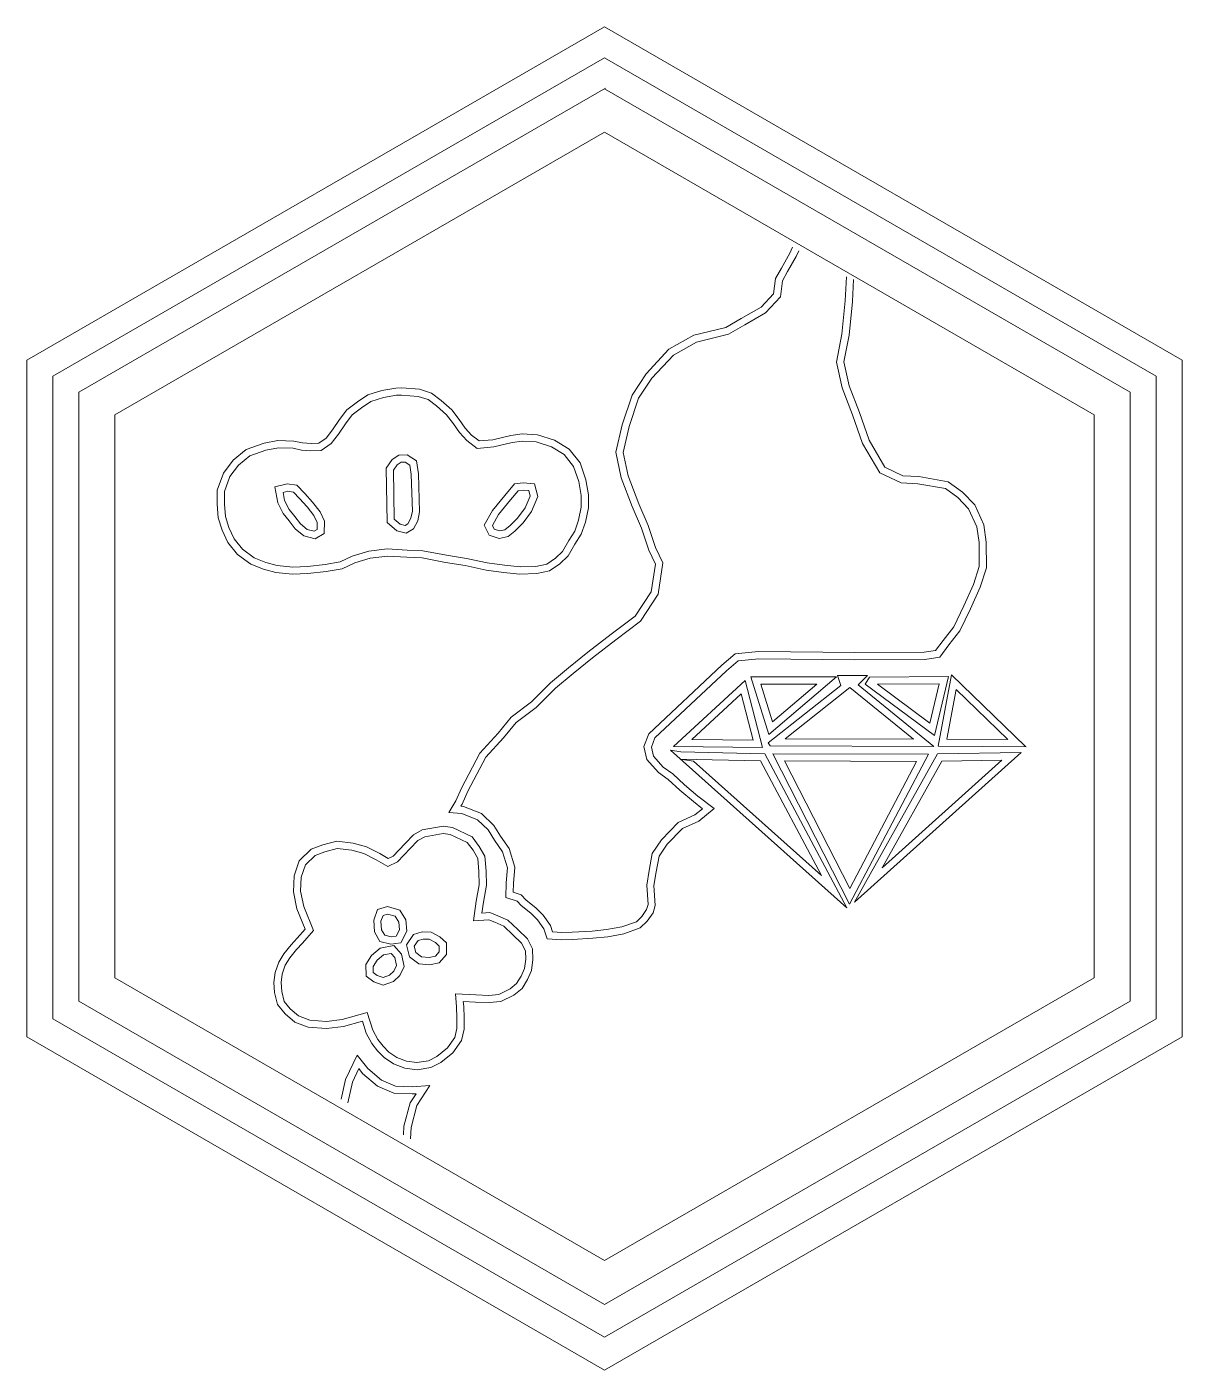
# Model space of a CAD drawing. Units: millimetres on the paper. Extents: x -29.1 to 51.1, y -32.5 to 60.7.
import ezdxf

# ---------------------------------------------------------------- set-up
doc = ezdxf.new("R2010")
doc.units = ezdxf.units.MM
doc.layers.add('0-1', color=7, linetype='Continuous', lineweight=18)

msp = doc.modelspace()

# ---------------------------------------------------------------- linework, layer by layer
at = {"layer": '0-1'}
for p, q in [((11.013, 60.713), (-29.066, 37.573)), ((11.013, 60.713), (51.092, 37.573)), ((11.013, 58.564), (49.288, 36.466)), ((11.093, 56.463), (-25.459, 35.359)), ((47.485, 35.359), (11.013, 56.416)), ((24.064, 45.416), (23.862, 45.012)), ((24.304, 44.779), (24.5, 45.169)), ((27.806, 43.363), (27.714, 41.691)), ((28.213, 41.652), (28.296, 43.168)), ((-29.066, -9.375), (-29.066, 37.573)), ((51.092, 37.573), (51.092, -9.375)), ((49.288, -8.135), (49.288, 36.466)), ((-25.459, -6.895), (-25.459, 35.359)), ((-3.424, 35.147), (-3.067, 35.152)), ((-3.067, 35.152), (-1.914, 35.067)), ((-22.967, -5.286), (-22.967, 33.787)), ((-3.719, 30.692), (-3.251, 30.989)), ((-3.251, 30.989), (-2.689, 31.015)), ((-11.85, 28.787), (-10.995, 28.989)), ((-10.995, 28.989), (-10.335, 28.904)), ((4.757, 28.99), (5.363, 29.071)), ((5.363, 29.071), (6.147, 28.999)), ((21.853, 15.098), (25.745, 15.098)), ((22.667, 12.47), (21.853, 15.098)), ((25.745, 15.098), (22.667, 12.47)), ((34.242, 15.117), (33.593, 12.384)), ((20.499, 14.417), (17.068, 11.262)), ((21.328, 11.209), (20.499, 14.417)), ((35.412, 14.726), (34.757, 11.288)), ((17.068, 11.262), (21.328, 11.209)), ((21.831, 9.767), (16.264, 9.898)), ((26.062, 1.818), (21.831, 9.767)), ((23.507, 9.762), (32.66, 9.735)), ((28.029, 0.923), (23.507, 9.762)), ((32.66, 9.735), (28.029, 0.923)), ((38.584, 9.823), (30.268, 2.351)), ((30.268, 2.351), (34.409, 9.753)), ((34.409, 9.753), (38.584, 9.823)), ((-0.17, 4.74), (-1.459, 4.506)), ((0.31, 4.665), (-0.17, 4.74)), ((-4.738, -0.552), (-4.042, -0.344)), ((-4.042, -0.344), (-3.184, -0.586)), ((-2.242, -2.281), (-1.646, -2.092)), ((-1.646, -2.092), (-1.005, -2.116)), ((-4.553, -3.228), (-3.615, -3.054)), ((-3.615, -3.054), (-3.069, -3.645)), ((11.013, -24.904), (-22.967, -5.286)), ((11.013, -30.233), (-27.263, -8.135)), ((11.013, -30.233), (49.288, -8.135)), ((11.013, -32.514), (-29.066, -9.375)), ((11.013, -32.514), (51.092, -9.375)), ((-7.254, -13.709), (-6.948, -12.353)), ((-6.473, -12.517), (-6.8, -13.969)), ((-2.936, -16.19), (-2.899, -15.584)), ((-2.403, -15.663), (-2.452, -16.468))]:
    msp.add_line(p, q, dxfattribs=at)
for points in [[(11.013, 58.564), (-27.263, 36.466), (-27.263, -8.135)], [(44.992, 33.787), (11.013, 53.405), (-22.967, 33.787)], [(23.862, 45.012), (23.284, 43.965), (22.887, 43.243), (22.743, 42.196), (21.877, 41.258), (20.505, 40.464), (19.422, 39.85), (17.22, 39.309), (15.488, 38.334), (13.899, 36.637), (12.925, 35.158), (12.239, 33.1), (11.806, 31.187), (12.167, 29.418), (12.925, 27.433), (13.575, 25.917), (14.08, 24.401), (14.549, 23.427), (14.26, 21.513), (13.141, 19.817), (11.484, 18.572), (9.864, 17.318), (8.519, 16.218), (7.265, 15.178), (5.951, 13.864), (4.544, 12.793), (3.627, 11.693), (2.374, 10.317), (1.086, 7.879), (0.691, 6.99), (0.215, 6.199), (1.122, 6.118), (2.209, 5.687), (2.946, 4.978), (3.386, 4.277), (3.943, 3.469), (4.284, 2.337), (4.194, 1.295), (4.158, 0.289), (4.949, 0.037)], [(13.388, 27.621), (12.649, 29.558), (12.317, 31.182), (12.721, 32.966), (13.378, 34.937), (14.294, 36.327), (15.8, 37.936), (17.406, 38.839), (19.608, 39.381), (20.753, 40.03), (22.193, 40.863), (23.217, 41.972), (23.37, 43.083), (23.722, 43.724), (24.304, 44.779)], [(27.714, 41.691), (27.488, 39.385), (27.118, 37.449), (27.502, 35.663), (28.227, 33.778), (28.911, 31.808), (30.119, 29.765), (31.591, 29.066), (32.765, 29), (34.662, 28.667), (35.529, 28.044), (36.28, 27.265), (36.858, 26.02), (37.004, 24.917), (37.02, 23.253), (36.61, 22.006), (35.948, 20.542), (35.245, 19.068), (34.512, 18.13), (33.991, 17.436), (33.192, 17.313), (28.378, 17.288), (21.703, 17.364), (20.08, 17.194), (19.143, 16.403), (14.081, 11.65), (13.746, 10.771), (13.946, 9.864), (14.754, 8.966), (15.429, 8.486), (16.236, 7.728), (17.177, 6.942), (17.814, 6.448), (17.288, 6.015), (16.132, 5.492), (14.978, 4.297), (14.33, 3.346), (14.101, 2.16), (13.94, 1.133), (14.032, -0.202)], [(37.521, 23.175), (37.503, 24.953), (37.343, 26.161), (36.698, 27.552), (35.857, 28.423), (34.861, 29.139), (32.822, 29.497), (31.717, 29.56), (30.472, 30.151), (29.366, 32.019), (28.697, 33.949), (27.983, 35.806), (27.628, 37.455), (27.983, 39.314), (28.213, 41.652)], [(-10.639, 22.723), (-11.787, 22.843), (-12.639, 23.065), (-13.531, 23.427), (-14.444, 24.091), (-15.122, 24.917), (-15.511, 25.782), (-15.784, 26.64), (-15.862, 27.58), (-15.852, 28.559), (-15.431, 29.743), (-14.756, 30.644), (-13.855, 31.378), (-12.612, 31.828), (-11.653, 32.005), (-10.537, 31.965), (-9.949, 31.838), (-9.342, 31.799), (-8.798, 31.809), (-8.294, 32.16), (-7.853, 32.746), (-7.375, 33.457), (-6.862, 34.133), (-6.132, 34.691), (-5.411, 35.169), (-4.43, 35.466), (-3.475, 35.646), (-3.053, 35.653)], [(-3.053, 35.653), (-1.817, 35.561), (-0.987, 35.292), (-0.326, 34.787), (0.425, 34.126), (0.93, 33.453), (1.344, 32.871), (1.793, 32.377), (2.32, 31.974), (3.261, 32.063), (4.506, 32.355), (5.301, 32.467), (6.355, 32.4), (7.543, 32.019), (8.552, 31.413), (9.315, 30.449), (9.718, 29.283), (9.897, 28.23), (9.897, 27.333), (9.696, 26.347), (9.404, 25.495), (8.956, 24.8), (8.485, 23.992), (7.925, 23.454), (7.207, 22.961), (6.313, 22.766), (5.138, 22.74), (4.006, 22.852), (2.796, 23.016), (1.345, 23.327), (-0.029, 23.543), (-1.645, 23.854), (-2.698, 23.9), (-4.055, 23.987), (-5.245, 23.829), (-6.316, 23.511), (-7.188, 23.107), (-8.291, 22.916), (-9.56, 22.766), (-10.639, 22.723)], [(-25.459, -6.895), (11.013, -27.952), (47.485, -6.895), (47.485, 35.359)], [(-11.697, 23.337), (-12.481, 23.54), (-13.287, 23.867), (-14.098, 24.458), (-14.693, 25.182), (-15.043, 25.961), (-15.29, 26.738), (-15.362, 27.598), (-15.353, 28.47), (-14.986, 29.504), (-14.393, 30.295), (-13.605, 30.937), (-12.481, 31.344), (-11.616, 31.503), (-10.599, 31.467), (-10.019, 31.342), (-9.354, 31.299), (-8.637, 31.312), (-7.943, 31.795), (-7.445, 32.456), (-6.968, 33.167), (-6.504, 33.777), (-5.842, 34.284), (-5.196, 34.712), (-4.31, 34.98), (-3.424, 35.147)], [(-1.914, 35.067), (-1.223, 34.843), (-0.643, 34.401), (0.056, 33.785), (0.526, 33.159), (0.954, 32.556), (1.453, 32.008), (2.172, 31.457), (3.342, 31.569), (4.598, 31.863), (5.321, 31.965), (6.262, 31.905), (7.336, 31.56), (8.217, 31.032), (8.87, 30.206), (9.232, 29.159), (9.397, 28.188), (9.397, 27.384), (9.212, 26.478), (8.951, 25.714), (8.53, 25.061), (8.088, 24.305), (7.608, 23.843), (7.005, 23.429), (6.254, 23.265), (5.157, 23.24), (4.064, 23.349), (2.882, 23.509), (1.436, 23.819), (0.057, 24.036), (-1.587, 24.352), (-2.672, 24.399), (-4.072, 24.489), (-5.35, 24.319), (-6.493, 23.98), (-7.339, 23.588), (-8.363, 23.411), (-9.6, 23.264), (-10.623, 23.224), (-11.697, 23.337)], [(11.013, -24.904), (44.992, -5.286), (44.992, 33.787)], [(-2.689, 31.015), (-2.037, 30.593), (-1.894, 29.682), (-1.812, 27.049), (-1.943, 26.438), (-2.249, 25.87), (-2.748, 25.569), (-3.395, 25.736), (-4.068, 26.32), (-4.129, 30.091), (-3.719, 30.692)], [(-10.335, 28.904), (-9.779, 28.326), (-9.237, 27.731), (-8.714, 27.065), (-8.417, 26.412), (-8.427, 25.545), (-9.058, 25.17), (-9.854, 25.383), (-10.444, 25.872), (-10.872, 26.428), (-11.282, 26.947), (-11.663, 27.67), (-11.85, 28.787)], [(6.147, 28.999), (6.393, 28.112), (5.952, 27.088), (5.369, 26.289), (4.8, 25.721), (4.318, 25.339), (3.699, 25.211), (3.016, 25.435), (2.662, 26.126), (3.25, 27.148), (4.104, 28.198), (4.757, 28.99)], [(14.032, -0.202), (13.929, -0.549), (13.596, -1.029), (13.229, -1.389), (12.217, -1.738), (11.16, -1.944), (10.165, -2.044), (8.765, -2.119), (8.058, -2.146), (7.412, -2.104), (7.266, -1.653), (6.754, -0.945), (6.243, -0.423), (5.576, 0.103), (5.223, 0.475), (4.671, 0.65), (4.693, 1.264), (4.79, 2.389), (4.399, 3.688), (3.804, 4.552), (3.337, 5.295), (2.485, 6.116), (1.239, 6.61), (1.056, 6.626), (1.135, 6.758), (1.536, 7.66), (2.786, 10.027), (4.004, 11.364), (4.892, 12.43), (6.28, 13.486), (7.602, 14.808), (8.837, 15.832), (10.175, 16.927), (11.788, 18.174), (13.511, 19.469), (14.738, 21.33), (15.067, 23.504), (14.544, 24.589), (14.042, 26.095), (13.388, 27.621)], [(4.949, 0.037), (5.238, -0.267), (5.908, -0.796), (6.371, -1.268), (6.815, -1.882), (7.041, -2.58), (8.051, -2.646), (8.788, -2.618), (10.204, -2.543), (11.233, -2.439), (12.347, -2.222), (13.498, -1.825), (13.98, -1.353), (14.386, -0.768), (14.537, -0.258), (14.442, 1.111), (14.593, 2.074), (14.801, 3.15), (15.368, 3.981), (16.425, 5.076), (17.554, 5.587), (18.616, 6.459), (17.491, 7.332), (16.568, 8.103), (15.746, 8.874), (15.089, 9.342), (14.406, 10.1), (14.267, 10.732), (14.507, 11.365), (19.476, 16.03), (20.285, 16.712), (21.726, 16.864), (28.376, 16.788), (33.231, 16.814), (34.269, 16.973), (34.909, 17.826), (35.673, 18.803), (36.401, 20.332), (37.077, 21.825), (37.521, 23.175)], [(33.593, 12.384), (29.958, 15.093), (34.242, 15.117)], [(40.268, 10.746), (34.154, 10.793), (35.095, 15.731), (40.221, 10.761)], [(34.757, 11.288), (38.993, 11.255), (35.412, 14.726)], [(16.264, 9.898), (17.192, 9.752), (26.062, 1.818)], [(-0.177, 5.247), (-1.632, 4.983), (-2.242, 4.637), (-2.824, 4.041), (-3.642, 3.167), (-4.002, 3.001), (-4.585, 3.334), (-5.499, 3.805), (-6.428, 4.054), (-7.565, 4.193), (-8.535, 3.944), (-9.339, 3.639), (-10.171, 2.835), (-10.531, 1.795), (-10.573, 0.686), (-10.337, -0.492), (-9.755, -1.906), (-10.323, -2.543), (-10.738, -3.005), (-11.236, -3.615), (-11.593, -4.195), (-11.847, -4.928), (-11.928, -5.609), (-11.877, -6.311), (-11.684, -7.145), (-11.155, -7.796), (-10.484, -8.356), (-9.548, -8.722), (-8.266, -8.814), (-7.086, -8.671), (-5.784, -8.305), (-5.529, -9.119), (-5.13, -9.853), (-4.728, -10.351), (-4.285, -10.822), (-3.627, -11.258), (-2.852, -11.563), (-1.993, -11.674), (-1.03, -11.521), (-0.345, -11.168)], [(-0.345, -11.168), (0.493, -10.49), (1.102, -9.631), (1.266, -8.854), (1.277, -8.052), (1.244, -7.271), (1.216, -6.926), (2.063, -6.97), (2.999, -7.004), (3.83, -6.937), (4.733, -6.48), (5.29, -6.023), (5.68, -5.41), (5.937, -4.774), (6.05, -4.01), (6.023, -3.277), (5.667, -2.591), (5.001, -1.931), (4.301, -1.284), (3.608, -0.974), (3.06, -0.743), (2.506, -0.789), (2.611, -0.041), (2.825, 1.136), (2.798, 2.125), (2.704, 3.155), (2.316, 3.837), (1.822, 4.506), (0.457, 5.148), (-0.177, 5.247)], [(0.125, -10.144), (0.635, -9.426), (0.767, -8.799), (0.777, -8.059), (0.744, -7.302), (0.671, -6.397), (2.085, -6.471), (2.988, -6.503), (3.692, -6.447), (4.458, -6.059), (4.911, -5.687), (5.234, -5.18), (5.451, -4.642), (5.549, -3.982), (5.528, -3.408), (5.259, -2.891), (4.655, -2.292), (4.022, -1.707), (3.409, -1.433), (2.979, -1.252), (1.924, -1.34), (2.117, 0.038), (2.324, 1.174), (2.299, 2.096), (2.216, 3.002), (1.897, 3.564), (1.495, 4.107), (0.31, 4.665)], [(-1.459, 4.506), (-1.934, 4.237), (-2.463, 3.695), (-3.344, 2.754), (-4.027, 2.439), (-4.823, 2.894), (-5.681, 3.336), (-6.524, 3.562), (-7.532, 3.685), (-8.384, 3.466), (-9.065, 3.208), (-9.737, 2.558), (-10.034, 1.702), (-10.071, 0.726), (-9.856, -0.346), (-9.173, -2.005), (-9.95, -2.877), (-10.358, -3.33), (-10.828, -3.906), (-11.138, -4.411), (-11.357, -5.041), (-11.426, -5.621), (-11.381, -6.236), (-11.223, -6.92), (-10.798, -7.443), (-10.226, -7.92), (-9.436, -8.229), (-8.278, -8.312), (-7.184, -8.18), (-5.451, -7.692), (-5.067, -8.923), (-4.712, -9.574), (-4.351, -10.022), (-3.961, -10.437), (-3.395, -10.812), (-2.726, -11.075), (-2, -11.169), (-1.188, -11.04), (-0.62, -10.747), (0.125, -10.144)], [(-3.184, -0.586), (-2.762, -1.273), (-2.713, -2.058), (-3.118, -2.858), (-3.813, -2.961), (-4.566, -2.759), (-4.95, -2.098), (-5.003, -1.285), (-4.738, -0.552)], [(-1.005, -2.116), (-0.423, -2.434), (0.049, -2.867), (0.049, -3.676), (-0.462, -4.249), (-1.136, -4.375), (-1.876, -4.321), (-2.524, -3.819), (-2.732, -2.996), (-2.242, -2.281)], [(-3.069, -3.645), (-2.889, -4.496), (-3.195, -5.118), (-3.622, -5.545), (-4.344, -5.795), (-4.991, -5.567), (-5.521, -5.164), (-5.543, -4.366), (-5.151, -3.735), (-4.553, -3.228)], [(-6.948, -12.353), (-6.141, -10.643), (-5.412, -11.577), (-4.462, -12.385), (-3.496, -12.797), (-2.34, -12.844), (-1.105, -12.765), (-2.007, -14.159), (-2.403, -15.663)], [(-2.899, -15.584), (-2.47, -13.954), (-2.065, -13.328), (-2.334, -13.345), (-3.608, -13.293), (-4.728, -12.815), (-5.775, -11.925), (-6.035, -11.591), (-6.473, -12.517)]]:
    msp.add_lwpolyline(points, dxfattribs=at)
for points in [[(-3.095, 30.496), (-2.826, 30.508), (-2.497, 30.294), (-2.393, 29.635), (-2.313, 27.095), (-2.417, 26.612), (-2.625, 26.228), (-2.826, 26.105), (-3.156, 26.191), (-3.571, 26.551), (-3.626, 29.94), (-3.364, 30.325)], [(-10.969, 28.481), (-10.573, 28.43), (-10.144, 27.984), (-9.619, 27.408), (-9.144, 26.803), (-8.918, 26.306), (-8.924, 25.832), (-9.133, 25.707), (-9.619, 25.837), (-10.082, 26.222), (-10.477, 26.736), (-10.861, 27.221), (-11.183, 27.832), (-11.279, 28.408)], [(5.373, 28.568), (5.757, 28.532), (5.864, 28.148), (5.515, 27.337), (4.988, 26.615), (4.468, 26.095), (4.101, 25.805), (3.728, 25.728), (3.367, 25.846), (3.231, 26.112), (3.663, 26.864), (4.491, 27.882), (5.018, 28.521)], [(20.775, 15.35), (15.802, 10.778), (21.975, 10.701)], [(21.175, 15.598), (27.1, 15.598), (22.413, 11.597)], [(22.509, 10.816), (33.864, 10.759), (28.605, 15.045), (29.253, 15.693), (27.177, 15.693), (27.405, 15.007), (22.375, 11.025)], [(34.875, 15.621), (33.903, 11.529), (29.106, 15.104), (29.389, 15.59)], [(23.541, 11.311), (32.45, 11.266), (28.033, 14.867)], [(15.593, 10.511), (27.824, -0.43), (22.135, 10.26), (16.309, 10.397)], [(22.688, 10.265), (33.486, 10.233), (28.023, -0.164)], [(39.914, 10.345), (28.361, -0.035), (34.113, 10.249)], [(-4.038, -0.865), (-3.508, -1.014), (-3.253, -1.429), (-3.22, -1.954), (-3.447, -2.402), (-3.784, -2.451), (-4.237, -2.33), (-4.458, -1.948), (-4.497, -1.357), (-4.353, -0.959)], [(-1.578, -2.595), (-1.142, -2.612), (-0.716, -2.844), (-0.451, -3.087), (-0.451, -3.485), (-0.721, -3.789), (-1.164, -3.872), (-1.689, -3.833), (-2.081, -3.529), (-2.192, -3.093), (-1.927, -2.706)], [(-3.795, -3.596), (-3.53, -3.883), (-3.414, -4.43), (-3.607, -4.823), (-3.895, -5.11), (-4.342, -5.265), (-4.751, -5.121), (-5.028, -4.911), (-5.039, -4.502), (-4.768, -4.066), (-4.331, -3.695)]]:
    msp.add_lwpolyline(points, close=True, dxfattribs=at)

doc.saveas('drawing.dxf')
